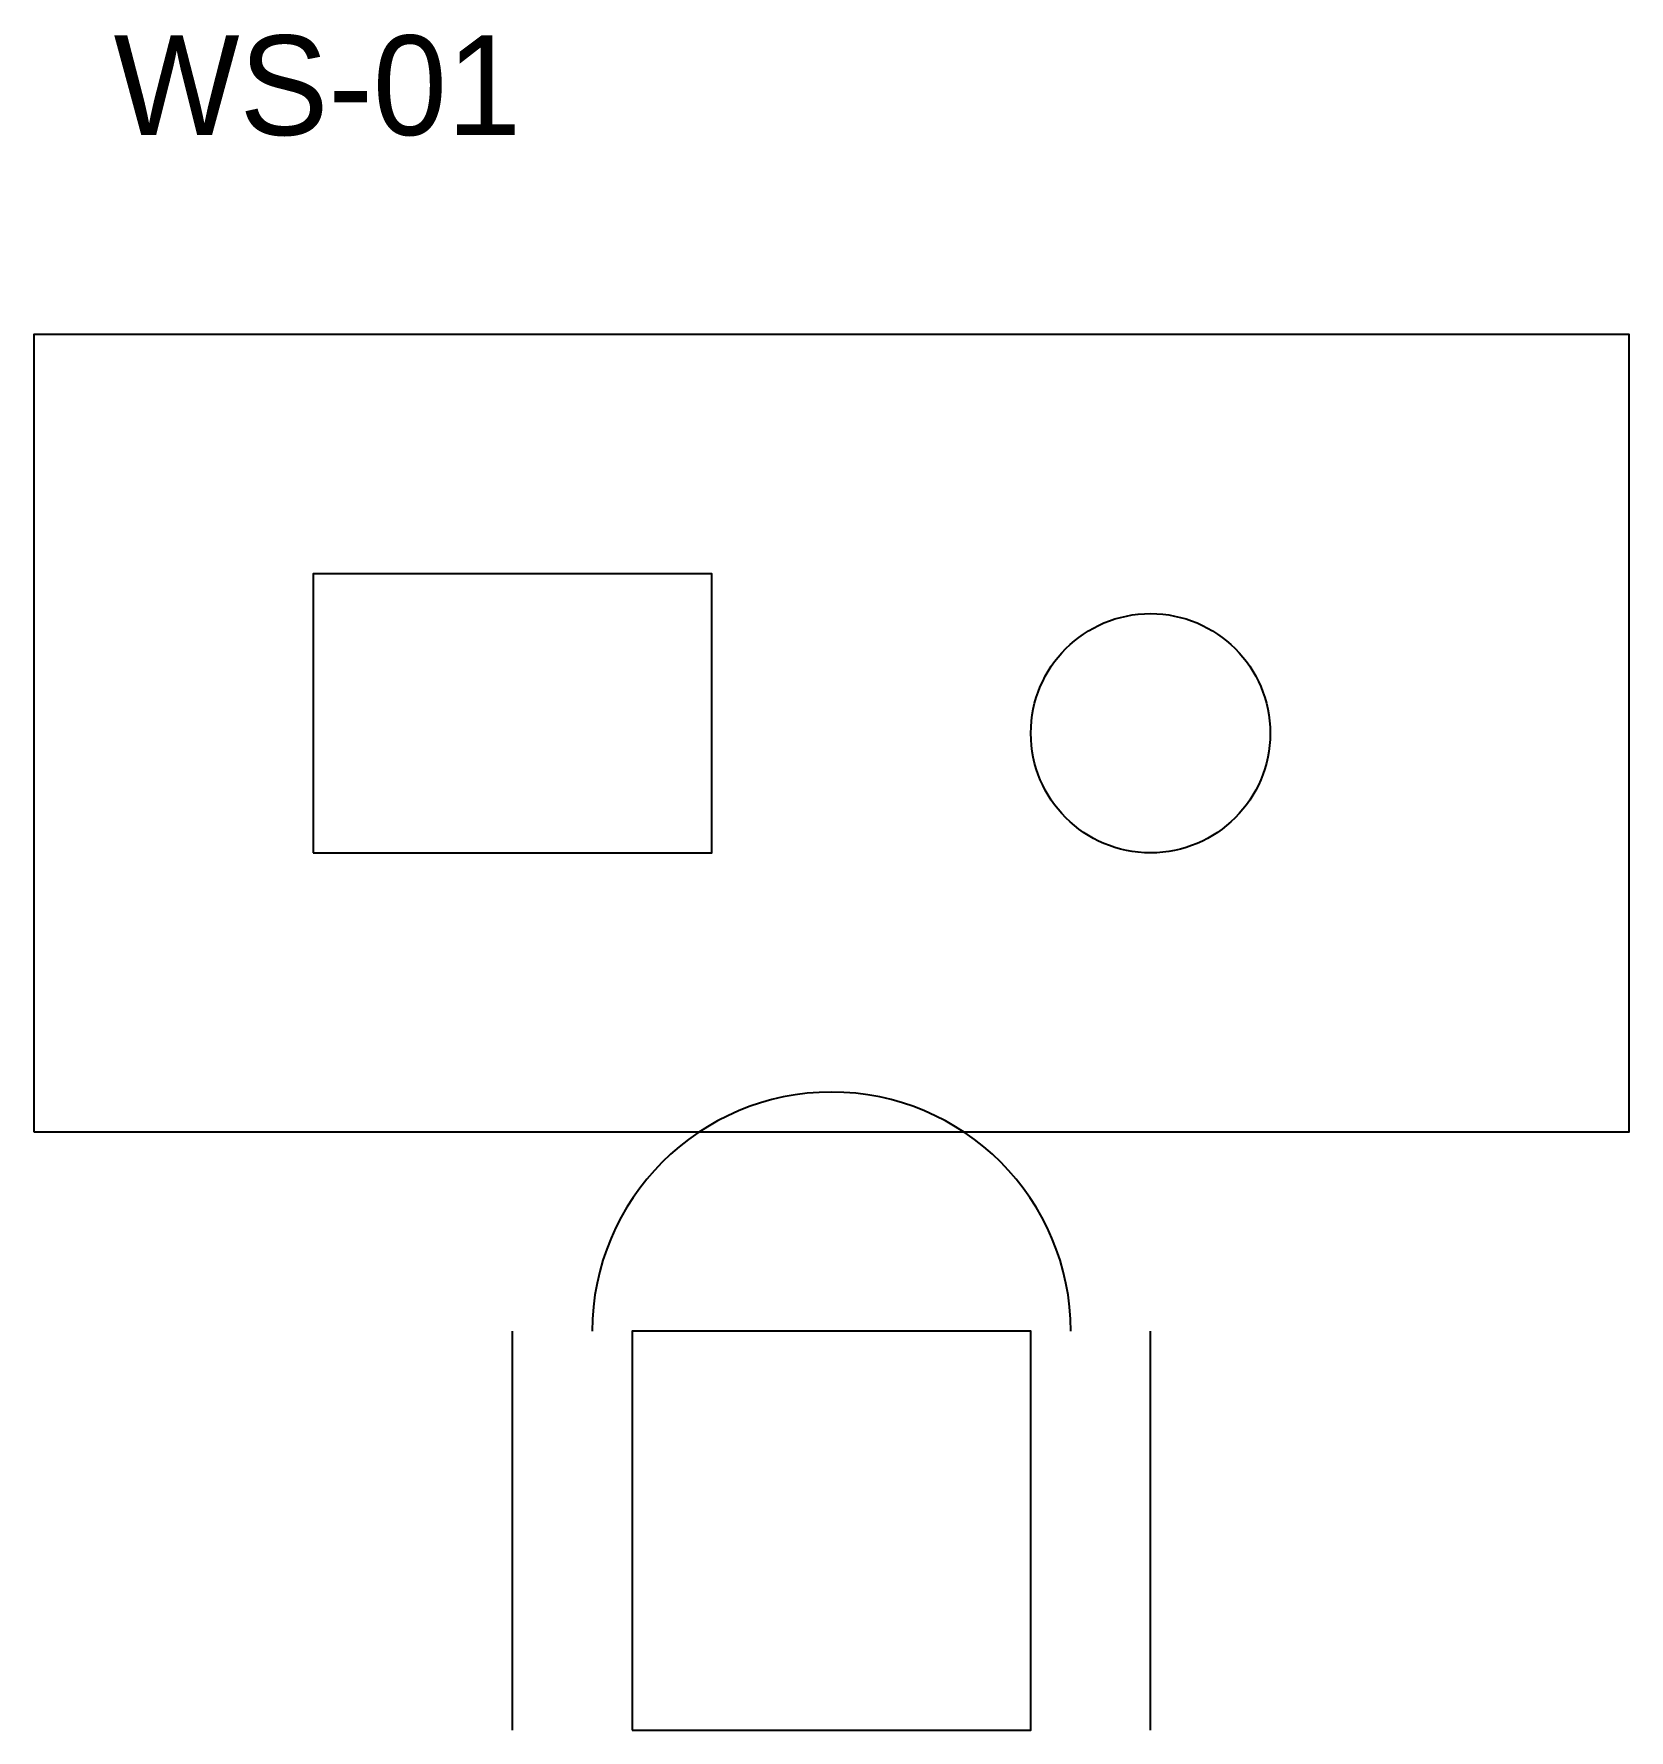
# Model space of a CAD drawing. Extents: x -20 to 20, y -25 to 17.5.
import ezdxf

# ---------------------------------------------------------------- set-up
doc = ezdxf.new("R2010")
doc.units = 0

# ---------------------------------------------------------------- blocks, each defined once
blk = doc.blocks.new('DESK_2')
at = {"color": 0}
for points in [[(-20, -10), (20, -10), (20, 10), (-20, 10)], [(-13, -3), (-3, -3), (-3, 4), (-13, 4)]]:
    blk.add_lwpolyline(points, close=True, dxfattribs=at)
blk.add_circle((8, 0), 3, dxfattribs=at)
blk = doc.blocks.new('CHAIR_2')
at = {"color": 0}
for p, q in [((-8, -5), (-8, 5)), ((8, -5), (8, 5))]:
    blk.add_line(p, q, dxfattribs=at)
blk.add_lwpolyline([(-5, -5), (5, -5), (5, 5), (-5, 5)], close=True, dxfattribs=at)
blk.add_arc((0, 5), 6, 0, 180, dxfattribs=at)
blk = doc.blocks.new('WORKSTATION_2')
at = {"color": 0}
for name, p in [('DESK_2', (0, 0)), ('CHAIR_2', (0, -20))]:
    blk.add_blockref(name, p, dxfattribs=at)
blk.add_attdef('ASSET_ID', (-18, 15), '', height=2.5, dxfattribs=at)

msp = doc.modelspace()

# ---------------------------------------------------------------- block references
msp.add_blockref('WORKSTATION_2', (0, 0)).add_auto_attribs({'ASSET_ID': 'WS-01'})

doc.saveas('drawing.dxf')
